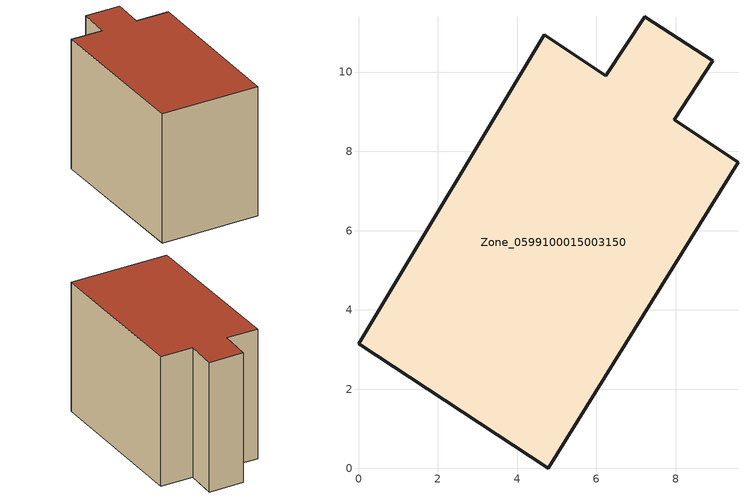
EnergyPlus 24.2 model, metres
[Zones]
Zone_0599100015003150
 floor ground (C_G): 4.79,0 0,3.15 4.68,10.94 6.24,9.91 7.22,11.4 8.94,10.28 7.96,8.79 9.57,7.73 z0.89
 wall outside (C_F): 0,3.15 4.79,0 9.57,7.73 7.96,8.79 8.94,10.28 7.22,11.4 6.24,9.91 4.68,10.94 0,3.15 z0.89:8.75
 roof outside (C_R): 7.22,11.4 6.24,9.91 4.68,10.94 0,3.15 4.79,0 9.57,7.73 7.96,8.79 8.94,10.28 z8.75
[BUILDING]
Pand.0599100015003150: North Axis=0; Terrain=City; Loads Convergence Tolerance Value=0.04; Temperature Convergence Tolerance Value=0.4; Solar Distribution=FullExterior; Maximum Number of Warmup Days=25; Minimum Number of Warmup Days=1
[Site:Location]
Rotterdam.The.Hague.AP_ZH_NLD Design_Conditions: Latitude=51.96; Longitude=4.45; Time Zone=1; Elevation=-4.5
[SITE:GROUNDTEMPERATURE:BUILDINGSURFACE]
18, 18, 18, 18, 18, 18, 18, 18, 18, 18, 18, 18
[MATERIAL] Thermal Absorptance=0.9; Solar Absorptance=0.7; Visible Absorptance=0.7
Name | Roughness | Thickness | Conductivity | Density | Specific Heat
G.TI.1965-1974 | MediumSmooth | 0.15 | 0.882353 | 540 | 1210
F.TI.1965-1974 | Rough | 0.3 | 0.697674 | 1920 | 840
R.TI.1965-1974 | MediumRough | 0.2 | 0.232558 | 1500 | 1000
[CONSTRUCTION]
C_G: G.TI.1965-1974
C_F: F.TI.1965-1974
C_R: R.TI.1965-1974
[ZONE]
Zone_0599100015003150: Type=1; Multiplier=1; Ceiling Height=Autocalculate; Volume=Autocalculate; Floor Area=autocalculate; Part of Total Floor Area=Yes
[ZONEINFILTRATION:DESIGNFLOWRATE]
Infil_Zone_0599100015003150: Zone or ZoneList or Space or SpaceList=Zone_0599100015003150; Schedule=AlwaysOn; Design Flow Rate Calculation Method=Flow/Area; Flow Rate per Floor Area=0.003; Constant Term Coefficient=1; Temperature Term Coefficient=0; Velocity Term Coefficient=0; Velocity Squared Term Coefficient=0
[HVACTEMPLATE:ZONE:IDEALLOADSAIRSYSTEM]
Zone_0599100015003150: Maximum Heating Supply Air Temperature=50; Minimum Cooling Supply Air Temperature=13; Maximum Heating Supply Air Humidity Ratio=0.0156; Minimum Cooling Supply Air Humidity Ratio=0.0077; Heating Limit=NoLimit; Cooling Limit=NoLimit; Dehumidification Control Type=ConstantSensibleHeatRatio; Cooling Sensible Heat Ratio=0.7; Dehumidification Setpoint=60; Humidification Control Type=None; Humidification Setpoint=30; Outdoor Air Method=None; Outdoor Air Flow Rate per Person=0.00944; Outdoor Air Flow Rate per Zone Floor Area=0; Outdoor Air Flow Rate per Zone=0; Demand Controlled Ventilation Type=None; Outdoor Air Economizer Type=NoEconomizer; Heat Recovery Type=None; Sensible Heat Recovery Effectiveness=0.7; Latent Heat Recovery Effectiveness=0.65
[ZONECONTROL:THERMOSTAT]
ThermostatControl_Zone_0599100015003150: Zone or ZoneList=Zone_0599100015003150; Control Type Schedule=DualSetpointControlType; Control 1=Thermostat_Zone_0599100015003150; Temperature Difference Between Cutout And Setpoint=0
[THERMOSTATSETPOINT:DUALSETPOINT]
Thermostat_Zone_0599100015003150: Heating Setpoint Temperature Schedule=HeatingSetpoint_Zone_0599100015003150; Cooling Setpoint Temperature Schedule=CoolingSetpoint_Zone_0599100015003150
[SCHEDULE:COMPACT]
HeatingSetpoint_Zone_0599100015003150: Through: 12/31, For: AllDays, Until: 24:00, 21
CoolingSetpoint_Zone_0599100015003150: Through: 12/31, For: AllDays, Until: 24:00, 24
DualSetpointControlType: Through: 12/31, For: AllDays, Until: 24:00, 4
AlwaysOn: Through: 12/31, For: AllDays, Until: 24:00, 1
